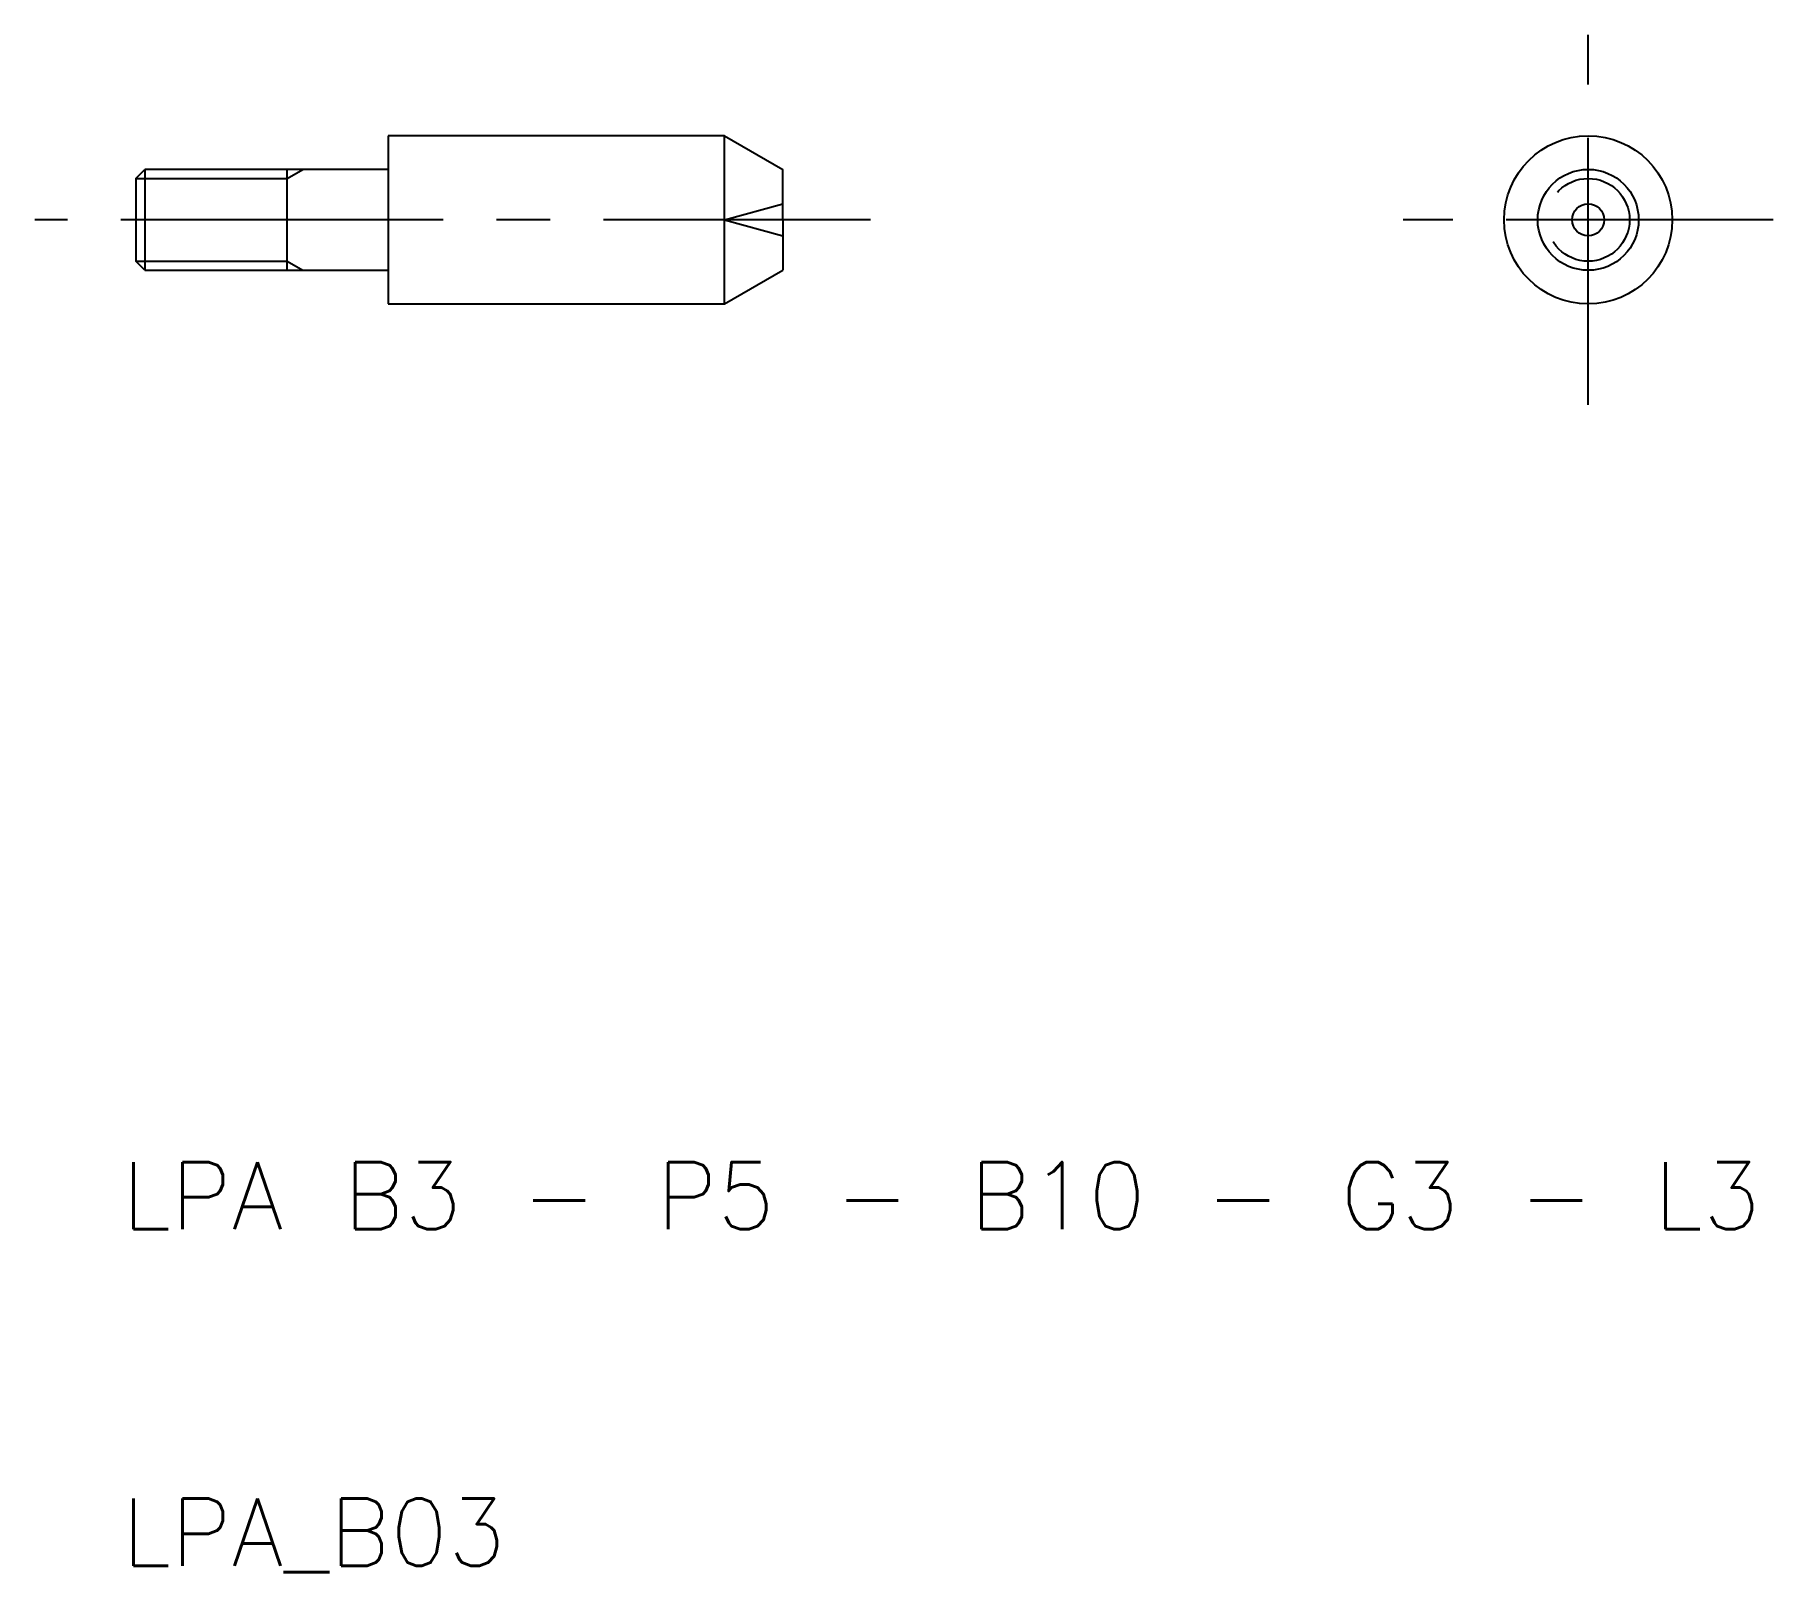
# Model space of a CAD drawing. Extents: x 32.8 to 84.5, y 9.8 to 55.5.
import ezdxf

# ---------------------------------------------------------------- set-up
doc = ezdxf.new("R2010")
doc.units = 0
doc.header["$LTSCALE"] = 0.25
doc.linetypes.add('CENTER', pattern=[50.8, 31.75, -6.35, 6.35, -6.35])
doc.linetypes.add('DASHED', pattern=[19.05, 12.7, -6.35])
doc.layers.get('0').update_dxf_attribs({"linetype": 'CONTINUOUS'})
doc.layers.add('CENTER', color=1, linetype='CENTER')
doc.styles.get("Standard").update_dxf_attribs({"font": 'txt.shx'})

msp = doc.modelspace()

# ---------------------------------------------------------------- linework, layer by layer
for p, q in [((53.325, 52.5), (43.325, 52.5)), ((43.325, 52.5), (43.325, 47.5)), ((53.325, 52.5), (55.057, 51.5)), ((53.325, 47.5), (53.325, 52.5)), ((35.825, 51.229), (36.096, 51.5)), ((35.825, 51.229), (35.825, 48.771)), ((43.325, 51.5), (36.096, 51.5)), ((36.096, 51.5), (36.096, 48.5)), ((40.325, 48.5), (40.325, 51.5)), ((55.057, 50), (55.057, 51.5)), ((55.057, 50), (55.057, 48.5)), ((36.096, 48.5), (35.825, 48.771)), ((36.096, 48.5), (43.325, 48.5)), ((53.325, 47.5), (55.057, 48.5)), ((43.325, 47.5), (53.325, 47.5))]:
    msp.add_line(p, q)
at = {"color": 3}
for p, q in [((35.825, 51.229), (40.325, 51.229)), ((40.325, 51.229), (40.794, 51.5)), ((35.825, 48.771), (40.325, 48.771)), ((40.325, 48.771), (40.794, 48.5))]:
    msp.add_line(p, q, dxfattribs=at)
at = {"color": 3, "linetype": 'DASHED'}
for q in [(55.057, 50.475), (55.057, 49.525)]:
    msp.add_line((53.325, 50), q, dxfattribs=at)
for radius in [2.5, 1.5, 0.475]:
    msp.add_circle((79, 50), radius)
msp.add_circle((79, 50), 1.23, dxfattribs=at)
at = {"layer": 'CENTER', "color": 1, "linetype": 'CENTER'}
for p, q in [((79, 44.5), (79, 55.5)), ((43.325, 50), (32.825, 50)), ((57.667, 50), (43.325, 50)), ((84.5, 50), (73.5, 50))]:
    msp.add_line(p, q, dxfattribs=at)

# ---------------------------------------------------------------- texts
for s, p in [('LPA B3 - P5 - B10 - G3 - L3', (35.419, 20)), ('LPA_B03', (35.419, 10))]:
    msp.add_text(s, height=2).set_placement(p)

doc.saveas('drawing.dxf')
